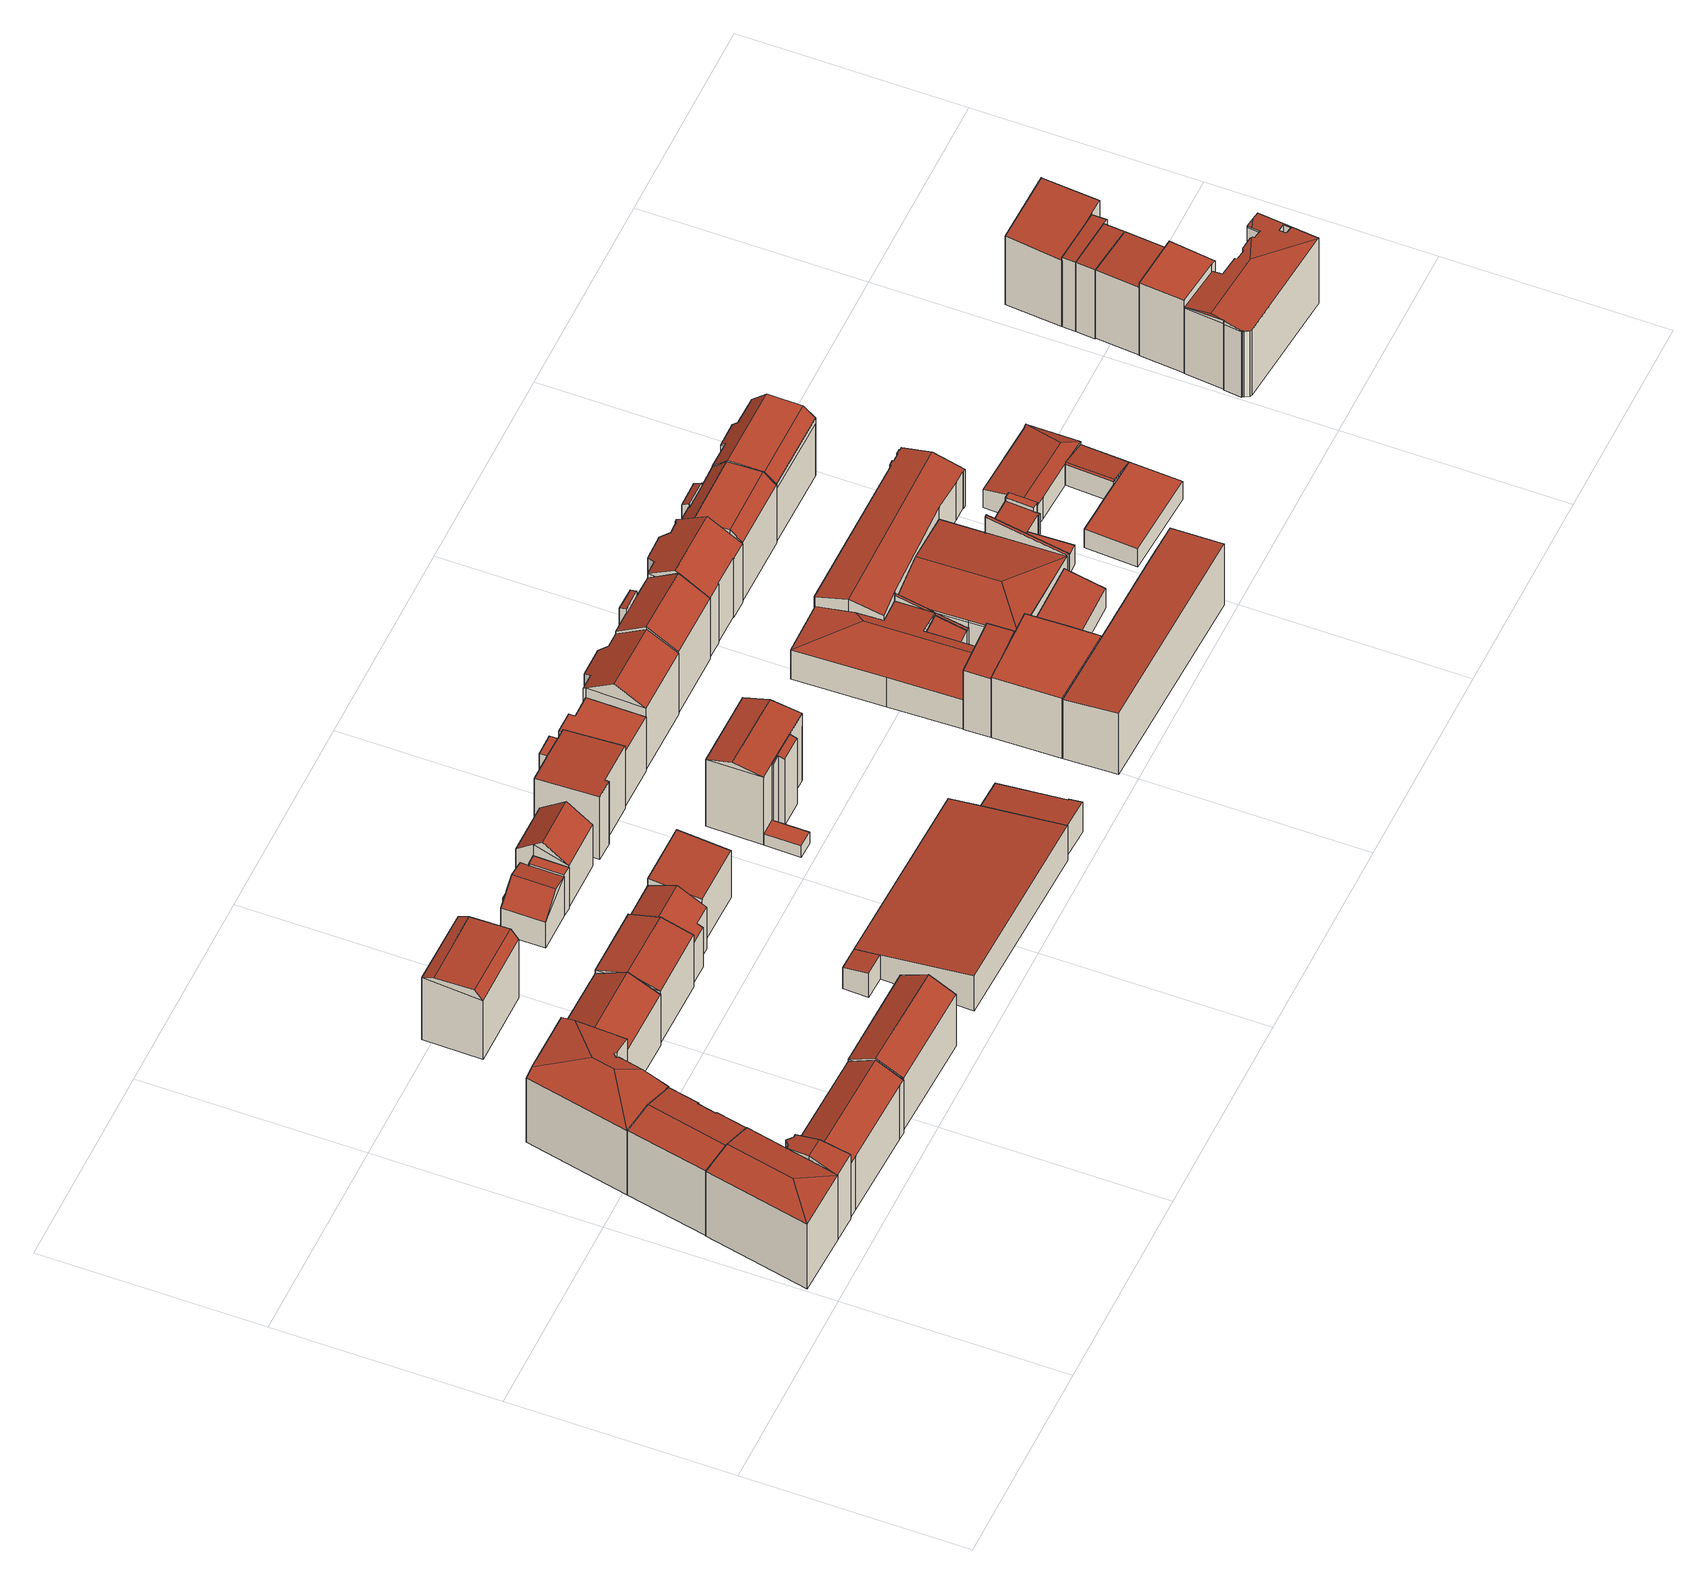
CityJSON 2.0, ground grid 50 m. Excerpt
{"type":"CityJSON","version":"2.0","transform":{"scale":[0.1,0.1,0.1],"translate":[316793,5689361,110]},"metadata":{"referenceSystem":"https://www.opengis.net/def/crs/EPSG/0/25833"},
"CityObjects":{
"building1":{"type":"Building","attributes":{"Gemeindeschluessel":14713000,"Geometrietyp2DReferenz":"3000","function":"31001_9998","roofType":"9999"},"children":["building1-1","building1-2"]},
"building1-1":{"type":"BuildingPart","attributes":{"Dachtyp_tdc":"tdcHipAndGableRoof","Dachneigung":10.01,"QualitaetDacherkennung":59,"Geometrietyp2DReferenz":"3000","roofType":"5000","measuredHeight":20.06},"parents":["building1"],"geometry":[{"type":"MultiSurface","lod":"2","boundaries":[[[0,1,2,3]],[[1,4,5,2]],[[4,6,7,5]],[[6,8,9,7]],[[1,10,11]],[[12,13,14,11,10,15,16]],[[1,11,14,4]],[[6,13,12,8]],[[4,14,13,6]],[[0,10,1]],[[9,17,3,2,5,7]],[[3,17,18,0]],[[17,9,8,18]],[[0,18,16,15,10]],[[18,8,12,16]]],"semantics":{"surfaces":[{"type":"WallSurface"},{"type":"RoofSurface"},{"type":"GroundSurface"},{"type":"ClosureSurface"}],"values":[0,0,0,0,1,1,1,0,0,0,2,3,3,3,3]}}]},
"building1-2":{"type":"BuildingPart","attributes":{"Dachtyp_tdc":"tdcGableRoof","Dachneigung":10.09,"QualitaetDacherkennung":66,"Geometrietyp2DReferenz":"3000","roofType":"3100","measuredHeight":20.02},"parents":["building1"],"geometry":[{"type":"MultiSurface","lod":"2","boundaries":[[[19,20,21,22]],[[20,23,24,21]],[[23,25,26,24]],[[25,27,28,26]],[[27,10,0,3,28]],[[29,30,31,9,8,12]],[[30,19,22,31]],[[32,15,10,27,25]],[[25,23,20,19,30,29,32]],[[22,21,24,26,28,3,17,9,31]],[[16,15,32]],[[17,3,0,18]],[[18,0,10,15,16]],[[29,12,16,32]],[[17,18,8,9]],[[18,16,12,8]]],"semantics":{"surfaces":[{"type":"WallSurface"},{"type":"RoofSurface"},{"type":"GroundSurface"},{"type":"ClosureSurface"}],"values":[0,0,0,0,0,0,0,1,1,2,0,3,3,0,3,3]}}]},
"building2":{"type":"Building","attributes":{"Dachtyp_tdc":"tdcGableRoof","Gemeindeschluessel":14713000,"Dachneigung":10,"QualitaetDacherkennung":74,"Geometrietyp2DReferenz":"3000","function":"31001_9998","roofType":"3100","measuredHeight":19.96},"geometry":[{"type":"MultiSurface","lod":"2","boundaries":[[[33,34,35,36]],[[34,37,38,35]],[[37,6,39,38]],[[6,40,41,39]],[[40,42,43,41]],[[42,44,45,43]],[[44,46,47,45]],[[46,48,49,47]],[[48,50,51,49]],[[50,33,36,51]],[[46,44,42,40]],[[40,6,37,34,33,50,48,46]],[[36,35,38,39,41,43,45,47,49,51]]],"semantics":{"surfaces":[{"type":"WallSurface"},{"type":"RoofSurface"},{"type":"GroundSurface"}],"values":[0,0,0,0,0,0,0,0,0,0,1,1,2]}}]},
"building3":{"type":"Building","attributes":{"Dachtyp_tdc":"tdcGableRoof","Gemeindeschluessel":14713000,"Dachneigung":27.9,"QualitaetDacherkennung":51,"Geometrietyp2DReferenz":"3000","function":"31001_9998","roofType":"3100","measuredHeight":18.57},"geometry":[{"type":"MultiSurface","lod":"2","boundaries":[[[52,53,54,55]],[[53,56,57,54]],[[56,58,59,57]],[[58,60,61,59]],[[60,62,63,61]],[[62,64,65,63]],[[64,66,67,65]],[[66,52,55,67]],[[62,60,58,56,53,52]],[[52,66,64,62]],[[55,54,57,59,61,63,65,67]]],"semantics":{"surfaces":[{"type":"WallSurface"},{"type":"RoofSurface"},{"type":"GroundSurface"}],"values":[0,0,0,0,0,0,0,0,1,1,2]}}]},
"building4":{"type":"Building","attributes":{"Dachtyp_tdc":"tdcFreeFormRoof","Gemeindeschluessel":14713000,"Dachneigung":10.03,"QualitaetDacherkennung":43,"Geometrietyp2DReferenz":"3000","function":"31001_9998","roofType":"5000","measuredHeight":20.55},"geometry":[{"type":"MultiSurface","lod":"2","boundaries":[[[68,69,70,71]],[[69,72,73,70]],[[72,74,75,73]],[[74,76,77,75]],[[76,78,49,77]],[[78,79,45,49]],[[79,80,81,45]],[[80,82,83,81]],[[82,68,71,83]],[[84,85,82,86]],[[78,87,88,79]],[[88,84,86,80,79]],[[69,68,85,84,88,87,76,74,72]],[[82,80,86]],[[68,82,85]],[[78,76,87]],[[71,70,73,75,77,49,45,81,83]]],"semantics":{"surfaces":[{"type":"WallSurface"},{"type":"RoofSurface"},{"type":"GroundSurface"}],"values":[0,0,0,0,0,0,0,0,0,1,1,1,1,0,0,0,2]}}]},
"building5":{"type":"Building","attributes":{"Dachtyp_tdc":"tdcGableRoof","Gemeindeschluessel":14713000,"Dachneigung":27.57,"QualitaetDacherkennung":63,"Geometrietyp2DReferenz":"3000","function":"31001_9998","roofType":"3100","measuredHeight":18.4},"geometry":[{"type":"MultiSurface","lod":"2","boundaries":[[[89,90,91,92]],[[90,93,94,91]],[[93,95,96,94]],[[95,89,92,96]],[[93,90,97]],[[89,95,98]],[[90,89,98,97]],[[95,93,97,98]],[[92,91,94,96]]],"semantics":{"surfaces":[{"type":"WallSurface"},{"type":"RoofSurface"},{"type":"GroundSurface"}],"values":[0,0,0,0,0,0,1,1,2]}}]},
"building6":{"type":"Building","attributes":{"Dachtyp_tdc":"tdcGableRoof","Gemeindeschluessel":14713000,"Dachneigung":26.93,"QualitaetDacherkennung":52,"Geometrietyp2DReferenz":"3000","function":"31001_9998","roofType":"3100","measuredHeight":18.06},"geometry":[{"type":"MultiSurface","lod":"2","boundaries":[[[99,100,101,102]],[[100,103,104,101]],[[103,105,106,104]],[[105,99,102,106]],[[103,100,107]],[[99,105,108]],[[100,99,108,107]],[[105,103,107,108]],[[102,101,104,106]]],"semantics":{"surfaces":[{"type":"WallSurface"},{"type":"RoofSurface"},{"type":"GroundSurface"}],"values":[0,0,0,0,0,0,1,1,2]}}]},
"building7":{"type":"Building","attributes":{"Dachtyp_tdc":"tdcCutGableRoof","Gemeindeschluessel":14713000,"Dachneigung":2.67,"QualitaetDacherkennung":64,"Geometrietyp2DReferenz":"3000","function":"31001_9998","roofType":"9999","measuredHeight":19.52},"geometry":[{"type":"MultiSurface","lod":"2","boundaries":[[[109,110,111,112]],[[110,113,114,111]],[[113,115,116,114]],[[115,109,112,116]],[[110,109,117,118]],[[113,110,118,119]],[[115,113,119,120]],[[109,115,120,117]],[[119,118,117,120]],[[112,111,114,116]]],"semantics":{"surfaces":[{"type":"WallSurface"},{"type":"RoofSurface"},{"type":"GroundSurface"}],"values":[0,0,0,0,1,0,1,0,1,2]}}]},
"building8":{"type":"Building","attributes":{"Dachtyp_tdc":"tdcGableRoof","Gemeindeschluessel":14713000,"Dachneigung":16.3,"QualitaetDacherkennung":69,"Geometrietyp2DReferenz":"3000","function":"31001_9998","roofType":"3100","measuredHeight":17.17},"geometry":[{"type":"MultiSurface","lod":"2","boundaries":[[[121,122,123,124]],[[122,125,126,123]],[[125,127,128,126]],[[127,121,124,128]],[[125,122,129]],[[121,127,130]],[[122,121,130,129]],[[127,125,129,130]],[[124,123,126,128]]],"semantics":{"surfaces":[{"type":"WallSurface"},{"type":"RoofSurface"},{"type":"GroundSurface"}],"values":[0,0,0,0,0,0,1,1,2]}}]},
"building9":{"type":"Building","attributes":{"Dachtyp_tdc":"tdcFreeFormRoof","Gemeindeschluessel":14713000,"Dachneigung":30.52,"QualitaetDacherkennung":65,"Geometrietyp2DReferenz":"3000","function":"31001_9998","roofType":"5000","measuredHeight":15.83},"geometry":[{"type":"MultiSurface","lod":"2","boundaries":[[[131,132,133,134]],[[132,135,136,133]],[[135,137,138,136]],[[137,139,140,138]],[[139,141,142,140]],[[141,143,144,142]],[[143,145,146,144]],[[145,131,134,146]],[[139,147,148,145,143,141]],[[147,137,135,132,131,148]],[[131,145,148]],[[139,137,147]],[[134,133,136,138,140,142,144,146]]],"semantics":{"surfaces":[{"type":"WallSurface"},{"type":"RoofSurface"},{"type":"GroundSurface"}],"values":[0,0,0,0,0,0,0,0,1,1,0,0,2]}}]},
"building10":{"type":"Building","attributes":{"Gemeindeschluessel":14713000,"Geometrietyp2DReferenz":"3000","function":"31001_9998","roofType":"9999"},"children":["building10-1","building10-2","building10-3"]},
"building10-1":{"type":"BuildingPart","attributes":{"Dachtyp_tdc":"tdcPolyFlatRoof","Dachneigung":0,"QualitaetDacherkennung":62,"Geometrietyp2DReferenz":"3000","roofType":"1000","measuredHeight":4.68},"parents":["building10"],"geometry":[{"type":"MultiSurface","lod":"2","boundaries":[[[149,150,151,152]],[[150,153,154,151]],[[153,155,156,154]],[[155,153,150,149]],[[152,151,154,156]],[[152,156,155,149]]],"semantics":{"surfaces":[{"type":"WallSurface"},{"type":"RoofSurface"},{"type":"GroundSurface"},{"type":"ClosureSurface"}],"values":[0,0,0,1,2,3]}}]},
"building10-2":{"type":"BuildingPart","attributes":{"Dachtyp_tdc":"tdcGableRoof","Dachneigung":41.98,"QualitaetDacherkennung":23,"Geometrietyp2DReferenz":"3000","roofType":"3100","measuredHeight":12.16},"parents":["building10"],"geometry":[{"type":"MultiSurface","lod":"2","boundaries":[[[157,158,159,160]],[[158,161,162,159]],[[158,157,163]],[[164,161,165]],[[157,166,164,165,163]],[[161,158,163,165]],[[156,167,160,159,162,152]],[[167,156,155,164,166]],[[160,167,166,157]],[[155,149,152,162,161,164]],[[155,156,152,149]]],"semantics":{"surfaces":[{"type":"WallSurface"},{"type":"RoofSurface"},{"type":"GroundSurface"},{"type":"ClosureSurface"}],"values":[0,0,0,0,1,1,2,0,3,0,3]}}]},
"building10-3":{"type":"BuildingPart","attributes":{"Dachtyp_tdc":"tdcPolyFlatRoof","Dachneigung":0,"QualitaetDacherkennung":80,"Geometrietyp2DReferenz":"3000","roofType":"1000","measuredHeight":11.98},"parents":["building10"],"geometry":[{"type":"MultiSurface","lod":"2","boundaries":[[[168,169,170,167,166]],[[169,171,172,170]],[[171,173,157,160,172]],[[173,171,169,168]],[[167,170,172,160]],[[166,157,173,168]],[[167,160,157,166]]],"semantics":{"surfaces":[{"type":"WallSurface"},{"type":"RoofSurface"},{"type":"GroundSurface"},{"type":"ClosureSurface"}],"values":[0,0,0,1,2,0,3]}}]},
"building11":{"type":"Building","attributes":{"Dachtyp_tdc":"tdcPolyFlatRoof","Gemeindeschluessel":14713000,"Dachneigung":4.89,"QualitaetDacherkennung":82,"Geometrietyp2DReferenz":"3000","function":"31001_9998","roofType":"2100","measuredHeight":14.58},"geometry":[{"type":"MultiSurface","lod":"2","boundaries":[[[174,175,176,177]],[[175,178,179,176]],[[178,180,181,179]],[[180,174,177,181]],[[180,178,175,174]],[[177,176,179,181]]],"semantics":{"surfaces":[{"type":"WallSurface"},{"type":"RoofSurface"},{"type":"GroundSurface"}],"values":[0,0,0,0,1,2]}}]},
"building12":{"type":"Building","attributes":{"Gemeindeschluessel":14713000,"Geometrietyp2DReferenz":"3000","function":"31001_2000","roofType":"9999"},"children":["building12-1","building12-2"]},
"building12-1":{"type":"BuildingPart","attributes":{"Dachtyp_tdc":"tdcPolyFlatRoof","Dachneigung":8.98,"QualitaetDacherkennung":91,"Geometrietyp2DReferenz":"3000","roofType":"2100","measuredHeight":10.2},"parents":["building12"],"geometry":[{"type":"MultiSurface","lod":"2","boundaries":[[[182,183,184,185]],[[183,186,187,184]],[[186,188,189,187]],[[188,190,191,189]],[[190,192,193,191]],[[194,182,185,195]],[[194,192,190,188,186,183,182]],[[185,184,187,189,191,193,195]],[[194,195,193,192]]],"semantics":{"surfaces":[{"type":"WallSurface"},{"type":"RoofSurface"},{"type":"GroundSurface"},{"type":"ClosureSurface"}],"values":[0,0,0,0,0,0,1,2,3]}}]},
"building12-2":{"type":"BuildingPart","attributes":{"Dachtyp_tdc":"tdcPolyFlatRoof","Dachneigung":8.9,"QualitaetDacherkennung":88,"Geometrietyp2DReferenz":"3000","roofType":"2100","measuredHeight":7},"parents":["building12"],"geometry":[{"type":"MultiSurface","lod":"2","boundaries":[[[192,196,197,193]],[[196,198,199,197]],[[198,194,195,199]],[[198,196,192,194]],[[195,193,197,199]],[[193,195,194,192]]],"semantics":{"surfaces":[{"type":"WallSurface"},{"type":"RoofSurface"},{"type":"GroundSurface"},{"type":"ClosureSurface"}],"values":[0,0,0,1,2,3]}}]},
"building13":{"type":"Building","attributes":{"name":"Liebknecht-Haus","Dachtyp_tdc":"tdcFreeFormRoof","Gemeindeschluessel":14713000,"Dachneigung":37.4,"QualitaetDacherkennung":90,"Geometrietyp2DReferenz":"3000","function":"31001_9998","roofType":"5000","measuredHeight":16.28},"geometry":[{"type":"MultiSurface","lod":"2","boundaries":[[[200,201,202,203]],[[201,204,205,202]],[[204,206,207,205]],[[206,208,209,207]],[[208,200,203,209]],[[206,210,211,208]],[[210,204,201,200,211]],[[200,208,211]],[[206,204,210]],[[203,202,205,207,209]]],"semantics":{"surfaces":[{"type":"WallSurface"},{"type":"RoofSurface"},{"type":"GroundSurface"}],"values":[0,0,0,0,0,1,1,0,0,2]}}]},
"building14":{"type":"Building","attributes":{"Gemeindeschluessel":14713000,"Geometrietyp2DReferenz":"3000","function":"31001_9998","roofType":"9999"},"children":["building14-1","building14-2"]},
"building14-1":{"type":"BuildingPart","attributes":{"Dachtyp_tdc":"tdcPolyFlatRoof","Dachneigung":4.35,"QualitaetDacherkennung":92,"Geometrietyp2DReferenz":"3000","roofType":"2100","measuredHeight":18.3},"parents":["building14"],"geometry":[{"type":"MultiSurface","lod":"2","boundaries":[[[212,213,214,215]],[[216,217,218,219]],[[217,220,221,218]],[[220,222,223,221]],[[222,224,225,223]],[[224,226,227,225]],[[226,212,215,227]],[[226,224,222,220,217,216,213,212]],[[215,214,219,218,221,223,225,227]],[[219,214,213,216]]],"semantics":{"surfaces":[{"type":"WallSurface"},{"type":"RoofSurface"},{"type":"GroundSurface"},{"type":"ClosureSurface"}],"values":[0,0,0,0,0,0,0,1,2,3]}}]},
"building14-2":{"type":"BuildingPart","attributes":{"Dachtyp_tdc":"tdcPolyFlatRoof","Dachneigung":0,"QualitaetDacherkennung":96,"Geometrietyp2DReferenz":"3000","roofType":"1000","measuredHeight":17.27},"parents":["building14"],"geometry":[{"type":"MultiSurface","lod":"2","boundaries":[[[213,228,229,214]],[[228,230,231,229]],[[230,232,233,231]],[[232,216,219,233]],[[216,232,230,228,213]],[[214,229,231,233,219]],[[213,214,219,216]]],"semantics":{"surfaces":[{"type":"WallSurface"},{"type":"RoofSurface"},{"type":"GroundSurface"},{"type":"ClosureSurface"}],"values":[0,0,0,0,1,2,3]}}]},
"building15":{"type":"Building","attributes":{"Dachtyp_tdc":"tdcPolyFlatRoof","Gemeindeschluessel":14713000,"Dachneigung":9.04,"QualitaetDacherkennung":91,"Geometrietyp2DReferenz":"3000","function":"31001_2000","roofType":"2100","measuredHeight":8.65},"geometry":[{"type":"MultiSurface","lod":"2","boundaries":[[[188,183,234,235]],[[183,236,237,234]],[[236,238,239,237]],[[238,240,241,239]],[[240,242,243,241]],[[242,188,235,243]],[[242,240,238,236,183,188]],[[235,234,237,239,241,243]]],"semantics":{"surfaces":[{"type":"WallSurface"},{"type":"RoofSurface"},{"type":"GroundSurface"}],"values":[0,0,0,0,0,0,1,2]}}]},
"building16":{"type":"Building","attributes":{"Gemeindeschluessel":14713000,"Geometrietyp2DReferenz":"3000","function":"31001_9998","roofType":"9999"},"children":["building16-1","building16-2","building16-3"]},
"building16-1":{"type":"BuildingPart","attributes":{"Dachtyp_tdc":"tdcPolyFlatRoof","Dachneigung":0,"QualitaetDacherkennung":15,"Geometrietyp2DReferenz":"3000","roofType":"1000","measuredHeight":3.24},"parents":["building16"],"geometry":[{"type":"MultiSurface","lod":"2","boundaries":[[[244,245,246,247]],[[245,248,249,246]],[[250,244,247,251]],[[250,252,248,245,244]],[[247,246,249,253,251]],[[253,249,248,252]],[[251,253,252,250]]],"semantics":{"surfaces":[{"type":"WallSurface"},{"type":"RoofSurface"},{"type":"GroundSurface"},{"type":"ClosureSurface"}],"values":[0,0,0,1,2,3,3]}}]},
"building16-2":{"type":"BuildingPart","attributes":{"Dachtyp_tdc":"tdcPolyFlatRoof","Dachneigung":17.15,"QualitaetDacherkennung":93,"Geometrietyp2DReferenz":"3000","roofType":"2100","measuredHeight":19.64},"parents":["building16"],"geometry":[{"type":"MultiSurface","lod":"2","boundaries":[[[254,255,256,257]],[[255,258,250,251,256]],[[259,260,261,262]],[[260,254,257,261]],[[260,259,263,258,255,254]],[[257,256,251,253,262,261]],[[252,250,258,263]],[[252,253,251,250]],[[259,262,253,252,263]]],"semantics":{"surfaces":[{"type":"WallSurface"},{"type":"RoofSurface"},{"type":"GroundSurface"},{"type":"ClosureSurface"}],"values":[0,0,0,0,1,2,0,3,3]}}]},
"building16-3":{"type":"BuildingPart","attributes":{"Dachtyp_tdc":"tdcGableRoof","Dachneigung":12.31,"QualitaetDacherkennung":87,"Geometrietyp2DReferenz":"3000","roofType":"3100","measuredHeight":21.1},"parents":["building16"],"geometry":[{"type":"MultiSurface","lod":"2","boundaries":[[[264,265,266,267]],[[265,268,269,266]],[[270,264,267,249,248]],[[268,265,271]],[[264,270,272]],[[265,264,272,271]],[[270,268,271,272]],[[267,266,269,262,253,249]],[[248,252,263,259,262,269,268,270]],[[248,249,253,252]],[[253,262,259,263,252]]],"semantics":{"surfaces":[{"type":"WallSurface"},{"type":"RoofSurface"},{"type":"GroundSurface"},{"type":"ClosureSurface"}],"values":[0,0,0,0,0,1,1,2,0,3,3]}}]},
"building17":{"type":"Building","attributes":{"Dachtyp_tdc":"tdcPolyFlatRoof","Gemeindeschluessel":14713000,"Dachneigung":0,"QualitaetDacherkennung":77,"Geometrietyp2DReferenz":"3000","function":"31001_9998","roofType":"1000","measuredHeight":15.82},"geometry":[{"type":"MultiSurface","lod":"2","boundaries":[[[273,274,275,276]],[[274,277,278,275]],[[277,279,280,278]],[[279,281,282,280]],[[281,283,284,282]],[[283,285,286,284]],[[285,273,276,286]],[[285,283,281,279,277,274,273]],[[276,275,278,280,282,284,286]]],"semantics":{"surfaces":[{"type":"WallSurface"},{"type":"RoofSurface"},{"type":"GroundSurface"}],"values":[0,0,0,0,0,0,0,1,2]}}]},
"building18":{"type":"Building","attributes":{"Dachtyp_tdc":"tdcFreeFormRoof","Gemeindeschluessel":14713000,"Dachneigung":32.38,"QualitaetDacherkennung":82,"Geometrietyp2DReferenz":"3000","function":"31001_9998","roofType":"5000","measuredHeight":21.85},"geometry":[{"type":"MultiSurface","lod":"2","boundaries":[[[287,288,289,290]],[[288,291,292,289]],[[291,293,294,292]],[[293,295,296,294]],[[295,297,298,296]],[[297,299,300,298]],[[299,301,302,300]],[[301,303,304,302]],[[303,287,290,304]],[[301,305,306,303]],[[305,299,297,295,293,291,288,287,306]],[[301,299,305]],[[287,303,306]],[[290,289,292,294,296,298,300,302,304]]],"semantics":{"surfaces":[{"type":"WallSurface"},{"type":"RoofSurface"},{"type":"GroundSurface"}],"values":[0,0,0,0,0,0,0,0,0,1,1,0,0,2]}}]},
"building19":{"type":"Building","attributes":{"Gemeindeschluessel":14713000,"Geometrietyp2DReferenz":"3000","function":"31001_9998","roofType":"9999"},"children":["building19-1","building19-2"]},
"building19-1":{"type":"BuildingPart","attributes":{"Dachtyp_tdc":"tdcPolyFlatRoof","Dachneigung":15.26,"QualitaetDacherkennung":89,"Geometrietyp2DReferenz":"3000","roofType":"2100","measuredHeight":19.13},"parents":["building19"],"geometry":[{"type":"MultiSurface","lod":"2","boundaries":[[[307,308,309,310,311]],[[308,312,313,309]],[[312,314,315,316,313]],[[312,308,307,317,314]],[[316,318,310,309,313]],[[317,319,315,314]],[[319,318,316,315]],[[307,311,319,317]],[[311,310,318,319]]],"semantics":{"surfaces":[{"type":"WallSurface"},{"type":"RoofSurface"},{"type":"GroundSurface"},{"type":"ClosureSurface"}],"values":[0,0,0,1,2,0,3,0,3]}}]},
"building19-2":{"type":"BuildingPart","attributes":{"Dachtyp_tdc":"tdcGableRoof","Dachneigung":32.45,"QualitaetDacherkennung":90,"Geometrietyp2DReferenz":"3000","roofType":"3100","measuredHeight":22.02},"parents":["building19"],"geometry":[{"type":"MultiSurface","lod":"2","boundaries":[[[320,321,322,323]],[[321,311,310,322]],[[315,324,325,316]],[[324,326,327,325]],[[326,328,329,327]],[[328,330,331,329]],[[330,332,333,331]],[[332,320,323,333]],[[328,326,324,315,319,311,321,320]],[[320,332,330,328]],[[323,322,310,318,316,325,327,329,331,333]],[[318,310,311,319]],[[316,318,319,315]]],"semantics":{"surfaces":[{"type":"WallSurface"},{"type":"RoofSurface"},{"type":"GroundSurface"},{"type":"ClosureSurface"}],"values":[0,0,0,0,0,0,0,0,1,1,2,3,3]}}]},
"building20":{"type":"Building","attributes":{"Dachtyp_tdc":"tdcFreeFormRoof","Gemeindeschluessel":14713000,"Dachneigung":10.82,"QualitaetDacherkennung":26,"Geometrietyp2DReferenz":"3000","function":"31001_2000","roofType":"5000","measuredHeight":10.57},"geometry":[{"type":"MultiSurface","lod":"2","boundaries":[[[334,335,336,337]],[[335,338,339,336]],[[338,340,341,339]],[[340,342,343,341]],[[342,344,345,343]],[[344,346,347,345]],[[346,348,349,347]],[[348,350,351,349]],[[350,352,353,351]],[[352,334,337,353]],[[354,355,356,350]],[[346,357,354,350,348]],[[358,355,354,357,359,360,361,362,363]],[[334,358,363,335]],[[335,363,362,338]],[[338,362,361,340]],[[340,361,360,342]],[[342,360,359,344]],[[344,359,357,346]],[[352,356,355,358,334]],[[350,356,352]],[[337,336,339,341,343,345,347,349,351,353]]],"semantics":{"surfaces":[{"type":"WallSurface"},{"type":"RoofSurface"},{"type":"GroundSurface"}],"values":[0,0,0,0,0,0,0,0,0,0,1,1,1,0,0,0,0,0,0,0,0,2]}}]},
"building21":{"type":"Building","attributes":{"Gemeindeschluessel":14713000,"Geometrietyp2DReferenz":"3000","function":"31001_2000","roofType":"9999"},"children":["building21-1","building21-2","building21-3"]},
"building21-1":{"type":"BuildingPart","attributes":{"Dachtyp_tdc":"tdcPolyFlatRoof","Dachneigung":0,"QualitaetDacherkennung":34,"Geometrietyp2DReferenz":"3000","roofType":"1000","measuredHeight":17.58},"parents":["building21"],"geometry":[{"type":"MultiSurface","lod":"2","boundaries":[[[364,365,366,367]],[[365,368,369,370,366]],[[371,372,373,374,375,376]],[[377,364,367,378]],[[377,379,372,371,368,365,364]],[[367,366,370,375,374,378]],[[376,369,368,371]],[[376,375,370,369]],[[379,373,372]],[[378,374,373,379,377]]],"semantics":{"surfaces":[{"type":"WallSurface"},{"type":"RoofSurface"},{"type":"GroundSurface"},{"type":"ClosureSurface"}],"values":[0,0,0,0,1,2,0,3,0,3]}}]},
"building21-2":{"type":"BuildingPart","attributes":{"Dachtyp_tdc":"tdcPolyFlatRoof","Dachneigung":3.25,"QualitaetDacherkennung":54,"Geometrietyp2DReferenz":"3000","roofType":"2100","measuredHeight":17.85},"parents":["building21"],"geometry":[{"type":"MultiSurface","lod":"2","boundaries":[[[380,381,382,383]],[[381,384,385,382]],[[384,376,375,385]],[[369,386,387,370]],[[386,388,389,387]],[[388,380,383,389]],[[388,386,369,376,384,381,380]],[[383,382,385,375,370,387,389]],[[370,375,376,369]]],"semantics":{"surfaces":[{"type":"WallSurface"},{"type":"RoofSurface"},{"type":"GroundSurface"},{"type":"ClosureSurface"}],"values":[0,0,0,0,0,0,1,2,3]}}]},
"building21-3":{"type":"BuildingPart","attributes":{"Dachtyp_tdc":"tdcPolyFlatRoof","Dachneigung":3.02,"QualitaetDacherkennung":62,"Geometrietyp2DReferenz":"3000","roofType":"2100","measuredHeight":17.89},"parents":["building21"],"geometry":[{"type":"MultiSurface","lod":"2","boundaries":[[[373,390,391,374]],[[390,392,393,391]],[[392,394,377,378,393]],[[392,390,373,379,394]],[[378,374,391,393]],[[379,377,394]],[[373,374,378,377,379]]],"semantics":{"surfaces":[{"type":"WallSurface"},{"type":"RoofSurface"},{"type":"GroundSurface"},{"type":"ClosureSurface"}],"values":[0,0,0,1,2,0,3]}}]},
"building22":{"type":"Building","attributes":{"Dachtyp_tdc":"tdcFreeFormRoof","Gemeindeschluessel":14713000,"Dachneigung":33.06,"QualitaetDacherkennung":72,"Geometrietyp2DReferenz":"3000","function":"31001_9998","roofType":"5000","measuredHeight":21.99},"geometry":[{"type":"MultiSurface","lod":"2","boundaries":[[[395,396,397,398]],[[396,399,400,397]],[[399,401,402,400]],[[401,403,404,402]],[[403,405,406,404]],[[405,407,408,406]],[[407,409,410,408]],[[409,411,412,410]],[[411,413,414,412]],[[413,415,416,414]],[[415,417,418,416]],[[417,419,420,418]],[[419,421,422,420]],[[421,330,423,422]],[[330,395,398,423]],[[424,411,409,407,405,403,401,399,396,395,425]],[[419,417,415,413,424,425,330,421]],[[413,411,424]],[[395,330,425]],[[398,397,400,402,404,406,408,410,412,414,416,418,420,422,423]]],"semantics":{"surfaces":[{"type":"WallSurface"},{"type":"RoofSurface"},{"type":"GroundSurface"}],"values":[0,0,0,0,0,0,0,0,0,0,0,0,0,0,0,1,1,0,0,2]}}]},
"building23":{"type":"Building","attributes":{"Dachtyp_tdc":"tdcPolyFlatRoof","Gemeindeschluessel":14713000,"Dachneigung":14.52,"QualitaetDacherkennung":89,"Geometrietyp2DReferenz":"3000","function":"31001_2000","roofType":"2100","measuredHeight":7.99},"geometry":[{"type":"MultiSurface","lod":"2","boundaries":[[[426,427,428,429]],[[427,430,431,428]],[[430,432,433,431]],[[432,426,429,433]],[[432,430,427,426]],[[429,428,431,433]]],"semantics":{"surfaces":[{"type":"WallSurface"},{"type":"RoofSurface"},{"type":"GroundSurface"}],"values":[0,0,0,0,1,2]}}]},
"building24":{"type":"Building","attributes":{"Gemeindeschluessel":14713000,"Geometrietyp2DReferenz":"3000","function":"31001_2000","roofType":"9999"},"children":["building24-1","building24-2","building24-3","building24-4"]},
"building24-1":{"type":"BuildingPart","attributes":{"Dachtyp_tdc":"tdcHipAndGableRoof","Dachneigung":10.16,"QualitaetDacherkennung":33,"Geometrietyp2DReferenz":"3000","roofType":"5000","measuredHeight":8.73},"parents":["building24"],"geometry":[{"type":"MultiSurface","lod":"2","boundaries":[[[434,435,436,437]],[[435,438,439,440,436]],[[441,442,443,444]],[[442,445,446,443]],[[447,434,448]],[[445,442,449,448,434]],[[450,447,448,449,451,452]],[[441,451,449,442]],[[435,447,450,438]],[[434,447,435]],[[446,437,436,440,444,443]],[[434,437,446,445]],[[453,439,438]],[[444,440,439,453,441]],[[452,453,438,450]],[[451,441,453,452]]],"semantics":{"surfaces":[{"type":"WallSurface"},{"type":"RoofSurface"},{"type":"GroundSurface"},{"type":"ClosureSurface"}],"values":[0,0,0,0,1,1,1,0,0,0,2,3,0,3,0,3]}}]},
"building24-2":{"type":"BuildingPart","attributes":{"Dachtyp_tdc":"tdcPolyFlatRoof","Dachneigung":14.24,"QualitaetDacherkennung":50,"Geometrietyp2DReferenz":"3000","roofType":"2100","measuredHeight":10.98},"parents":["building24"],"geometry":[{"type":"MultiSurface","lod":"2","boundaries":[[[454,455,456,457]],[[455,458,434,437,456]],[[459,454,457,446,445]],[[459,458,455,454]],[[457,456,437,446]],[[445,434,458,459]],[[445,446,437,434]]],"semantics":{"surfaces":[{"type":"WallSurface"},{"type":"RoofSurface"},{"type":"GroundSurface"},{"type":"ClosureSurface"}],"values":[0,0,0,1,2,0,3]}}]},
"building24-3":{"type":"BuildingPart","attributes":{"Dachtyp_tdc":"tdcPolyFlatRoof","Dachneigung":14.88,"QualitaetDacherkennung":76,"Geometrietyp2DReferenz":"3000","roofType":"2100","measuredHeight":8.77},"parents":["building24"],"geometry":[{"type":"MultiSurface","lod":"2","boundaries":[[[439,460,461,440]],[[462,463,464,465,466]],[[463,467,451,441,444,464]],[[463,462,460,439,453,452,467]],[[444,440,461,465,464]],[[452,451,467]],[[439,440,444,441,453]],[[453,441,451,452]],[[466,460,462]],[[466,465,461,460]]],"semantics":{"surfaces":[{"type":"WallSurface"},{"type":"RoofSurface"},{"type":"GroundSurface"},{"type":"ClosureSurface"}],"values":[0,0,0,1,2,0,3,3,0,3]}}]},
"building24-4":{"type":"BuildingPart","attributes":{"Dachtyp_tdc":"tdcPolyFlatRoof","Dachneigung":14.54,"QualitaetDacherkennung":83,"Geometrietyp2DReferenz":"3000","roofType":"2100","measuredHeight":6.42},"parents":["building24"],"geometry":[{"type":"MultiSurface","lod":"2","boundaries":[[[460,468,469,461]],[[468,470,471,469]],[[470,466,465,471]],[[470,468,460,466]],[[465,461,469,471]],[[460,461,465,466]]],"semantics":{"surfaces":[{"type":"WallSurface"},{"type":"RoofSurface"},{"type":"GroundSurface"},{"type":"ClosureSurface"}],"values":[0,0,0,1,2,3]}}]},
"building25":{"type":"Building","attributes":{"Gemeindeschluessel":14713000,"Geometrietyp2DReferenz":"3000","function":"31001_9998","roofType":"9999"},"children":["building25-1","building25-2"]},
"building25-1":{"type":"BuildingPart","attributes":{"Dachtyp_tdc":"tdcPolyFlatRoof","Dachneigung":29.97,"QualitaetDacherkennung":76,"Geometrietyp2DReferenz":"3000","roofType":"2100","measuredHeight":17.42},"parents":["building25"],"geometry":[{"type":"MultiSurface","lod":"2","boundaries":[[[472,473,474,475,476]],[[473,477,478,474]],[[477,479,480,481,478]],[[477,473,472,482,479]],[[481,483,475,474,478]],[[484,480,479,482]],[[484,483,481,480]],[[472,476,484,482]],[[476,475,483,484]]],"semantics":{"surfaces":[{"type":"WallSurface"},{"type":"RoofSurface"},{"type":"GroundSurface"},{"type":"ClosureSurface"}],"values":[0,0,0,1,2,0,3,0,3]}}]},
"building25-2":{"type":"BuildingPart","attributes":{"Dachtyp_tdc":"tdcCutGableRoof","Dachneigung":0.962,"QualitaetDacherkennung":86,"Geometrietyp2DReferenz":"3000","roofType":"9999","measuredHeight":19.52},"parents":["building25"],"geometry":[{"type":"MultiSurface","lod":"2","boundaries":[[[485,486,487,488]],[[486,489,490,487]],[[489,491,492,490]],[[491,493,494,492]],[[493,476,475,494]],[[480,495,496,481]],[[495,497,498,496]],[[497,499,500,498]],[[499,485,488,500]],[[489,486,485,499]],[[497,495,480,484,476,493,491]],[[499,497,491,489]],[[488,487,490,492,494,475,483,481,496,498,500]],[[483,475,476,484]],[[480,481,483,484]]],"semantics":{"surfaces":[{"type":"WallSurface"},{"type":"RoofSurface"},{"type":"GroundSurface"},{"type":"ClosureSurface"}],"values":[0,0,0,0,0,0,0,0,0,1,1,1,2,3,3]}}]},
"building26":{"type":"Building","attributes":{"Dachtyp_tdc":"tdcGableRoof","Gemeindeschluessel":14713000,"Dachneigung":14.28,"QualitaetDacherkennung":80,"Geometrietyp2DReferenz":"3000","function":"31001_9998","roofType":"3100","measuredHeight":12.58},"geometry":[{"type":"MultiSurface","lod":"2","boundaries":[[[501,502,503,504]],[[502,505,506,503]],[[505,507,508,506]],[[507,509,510,508]],[[509,511,512,510]],[[511,513,514,512]],[[513,515,516,514]],[[515,517,518,516]],[[517,519,520,518]],[[519,521,522,520]],[[521,523,524,522]],[[523,525,526,524]],[[525,527,528,526]],[[527,529,530,528]],[[529,531,532,530]],[[531,533,534,532]],[[533,535,536,534]],[[535,537,538,536]],[[537,539,540,538]],[[539,501,504,540]],[[535,533,531,529,527,525,523,521,519]],[[519,517,515,513,511,509,507,505,502,501,539,537,535]],[[504,503,506,508,510,512,514,516,518,520,522,524,526,528,530,532,534,536,538,540]]],"semantics":{"surfaces":[{"type":"WallSurface"},{"type":"RoofSurface"},{"type":"GroundSurface"}],"values":[0,0,0,0,0,0,0,0,0,0,0,0,0,0,0,0,0,0,0,0,1,1,2]}}]},
"building27":{"type":"Building","attributes":{"Dachtyp_tdc":"tdcFreeFormRoof","Gemeindeschluessel":14713000,"Dachneigung":0.513,"QualitaetDacherkennung":86,"Geometrietyp2DReferenz":"3000","function":"31001_9998","roofType":"5000","measuredHeight":19.28},"geometry":[{"type":"MultiSurface","lod":"2","boundaries":[[[541,542,543,544]],[[542,545,546,543]],[[545,547,548,546]],[[547,549,550,548]],[[549,551,552,550]],[[551,553,554,552]],[[553,555,556,554]],[[555,557,558,556]],[[557,559,560,558]],[[559,541,544,560]],[[561,562,563,564]],[[565,566,545,542,567,568,569,570]],[[569,563,562,570]],[[551,570,562,553]],[[549,565,570,551]],[[559,568,567,541]],[[557,564,563,569,568,559]],[[541,567,542]],[[547,566,565,549]],[[545,566,547]],[[555,561,564,557]],[[553,562,561,555]],[[544,543,546,548,550,552,554,556,558,560]]],"semantics":{"surfaces":[{"type":"WallSurface"},{"type":"RoofSurface"},{"type":"GroundSurface"}],"values":[0,0,0,0,0,0,0,0,0,0,1,1,1,0,0,0,0,0,0,0,0,0,2]}}]},
"building28":{"type":"Building","attributes":{"Gemeindeschluessel":14713000,"Geometrietyp2DReferenz":"3000","function":"31001_2000","roofType":"9999"},"children":["building28-1","building28-2","building28-3","building28-4","building28-5","building28-6"]},
"building28-1":{"type":"BuildingPart","attributes":{"Dachtyp_tdc":"tdcGableRoof","Dachneigung":10.69,"QualitaetDacherkennung":47,"Geometrietyp2DReferenz":"3000","roofType":"3100","measuredHeight":6.38},"parents":["building28"],"geometry":[{"type":"MultiSurface","lod":"2","boundaries":[[[571,572,573,574]],[[575,576,577,578,579]],[[575,580,572,581]],[[572,571,582,583,581]],[[576,575,581,583,584]],[[574,573,578,577]],[[579,580,575]],[[578,573,572,580,579]],[[571,574,577,576]],[[584,583,582]],[[576,584,582,571]]],"semantics":{"surfaces":[{"type":"WallSurface"},{"type":"RoofSurface"},{"type":"GroundSurface"},{"type":"ClosureSurface"}],"values":[0,0,0,1,1,2,0,3,3,0,3]}}]},
"building28-2":{"type":"BuildingPart","attributes":{"Dachtyp_tdc":"tdcPolyFlatRoof","Dachneigung":2.88,"QualitaetDacherkennung":92,"Geometrietyp2DReferenz":"3000","roofType":"2100","measuredHeight":5.6},"parents":["building28"],"geometry":[{"type":"MultiSurface","lod":"2","boundaries":[[[585,586,587,588]],[[586,589,590,587]],[[589,591,592,593,590]],[[589,586,585,594,591]],[[593,588,587,590]],[[594,592,591]],[[588,593,592,594,585]]],"semantics":{"surfaces":[{"type":"WallSurface"},{"type":"RoofSurface"},{"type":"GroundSurface"},{"type":"ClosureSurface"}],"values":[0,0,0,1,2,0,3]}}]},
"building28-3":{"type":"BuildingPart","attributes":{"Dachtyp_tdc":"tdcHipAndGableRoof","Dachneigung":10.12,"QualitaetDacherkennung":36,"Geometrietyp2DReferenz":"3000","roofType":"5000","measuredHeight":6.72},"parents":["building28"],"geometry":[{"type":"MultiSurface","lod":"2","boundaries":[[[595,596,597,598]],[[596,599,600,597]],[[599,601,602,600]],[[601,603,604,602]],[[603,605,606,604]],[[605,607,571,574,606]],[[608,609,610,577,576]],[[609,611,612,610]],[[607,605,613]],[[605,603,601,599,596,595,614,613]],[[614,611,609,608,584,582,607,613]],[[612,615,598,597,600,602,604,606,574,577,610]],[[615,612,611,614]],[[615,614,595,598]],[[576,584,608]],[[582,571,607]],[[576,577,574,571]],[[576,571,582,584]]],"semantics":{"surfaces":[{"type":"WallSurface"},{"type":"RoofSurface"},{"type":"GroundSurface"},{"type":"ClosureSurface"}],"values":[0,0,0,0,0,0,0,0,1,1,1,2,3,3,0,0,3,3]}}]},
"building28-4":{"type":"BuildingPart","attributes":{"Dachtyp_tdc":"tdcPolyFlatRoof","Dachneigung":3.89,"QualitaetDacherkennung":79,"Geometrietyp2DReferenz":"3000","roofType":"2100","measuredHeight":5.96},"parents":["building28"],"geometry":[{"type":"MultiSurface","lod":"2","boundaries":[[[592,616,617,593]],[[616,618,619,617]],[[620,621,622,623]],[[621,624,625,622]],[[624,626,627,625]],[[626,585,588,627]],[[585,626,624,621,620,618,616,592,594]],[[593,617,619,623,622,625,627,588]],[[623,619,618,620]],[[592,593,588,585,594]]],"semantics":{"surfaces":[{"type":"WallSurface"},{"type":"RoofSurface"},{"type":"GroundSurface"},{"type":"ClosureSurface"}],"values":[0,0,0,0,0,0,1,2,3,3]}}]},
"building28-5":{"type":"BuildingPart","attributes":{"Dachtyp_tdc":"tdcPolyFlatRoof","Dachneigung":0,"QualitaetDacherkennung":35,"Geometrietyp2DReferenz":"3000","roofType":"1000","measuredHeight":5.25},"parents":["building28"],"geometry":[{"type":"MultiSurface","lod":"2","boundaries":[[[628,629,630,573,572]],[[629,631,632,630]],[[631,633,634,632]],[[633,579,578,634]],[[579,633,631,629,628,580]],[[573,630,632,634,578]],[[572,580,628]],[[573,578,579,580,572]]],"semantics":{"surfaces":[{"type":"WallSurface"},{"type":"RoofSurface"},{"type":"GroundSurface"},{"type":"ClosureSurface"}],"values":[0,0,0,0,1,2,0,3]}}]},
"building28-6":{"type":"BuildingPart","attributes":{"Dachtyp_tdc":"tdcPolyFlatRoof","Dachneigung":0,"QualitaetDacherkennung":46,"Geometrietyp2DReferenz":"3000","roofType":"1000","measuredHeight":7.01},"parents":["building28"],"geometry":[{"type":"MultiSurface","lod":"2","boundaries":[[[635,636,637,612,611]],[[636,638,620,623,637]],[[639,640,595,598,619,618]],[[640,639,638,636,635]],[[612,637,623,619,598,615]],[[618,620,638,639]],[[618,619,623,620]],[[611,614,595,640,635]],[[611,612,615,614]],[[615,598,595,614]]],"semantics":{"surfaces":[{"type":"WallSurface"},{"type":"RoofSurface"},{"type":"GroundSurface"},{"type":"ClosureSurface"}],"values":[0,0,0,1,2,0,3,0,3,3]}}]},
"building29":{"type":"Building","attributes":{"Dachtyp_tdc":"tdcPolyFlatRoof","Gemeindeschluessel":14713000,"Dachneigung":0,"QualitaetDacherkennung":42,"Geometrietyp2DReferenz":"3000","function":"31001_9998","roofType":"1000","measuredHeight":21.14},"geometry":[{"type":"MultiSurface","lod":"2","boundaries":[[[641,642,643,644]],[[642,645,646,643]],[[645,647,648,646]],[[647,649,650,648]],[[649,641,644,650]],[[649,647,645,642,641]],[[644,643,646,648,650]]],"semantics":{"surfaces":[{"type":"WallSurface"},{"type":"RoofSurface"},{"type":"GroundSurface"}],"values":[0,0,0,0,0,1,2]}}]},
"building30":{"type":"Building","attributes":{"Dachtyp_tdc":"tdcFreeFormRoof","Gemeindeschluessel":14713000,"Dachneigung":10.01,"QualitaetDacherkennung":18,"Geometrietyp2DReferenz":"3000","function":"31001_9998","roofType":"5000","measuredHeight":20.6},"geometry":[{"type":"MultiSurface","lod":"2","boundaries":[[[651,652,653,654]],[[652,655,656,653]],[[655,657,658,656]],[[657,659,660,658]],[[659,661,662,660]],[[661,663,664,662]],[[663,665,666,664]],[[665,667,668,666]],[[669,670,671,672]],[[670,673,674,671]],[[673,675,676,674]],[[675,669,672,676]],[[667,677,678,668]],[[677,679,680,678]],[[679,681,682,680]],[[681,683,684,682]],[[683,685,686,684]],[[685,687,688,686]],[[687,689,690,688]],[[689,691,692,690]],[[691,693,694,692]],[[693,695,696,694]],[[695,697,698,696]],[[697,699,700,698]],[[699,701,702,700]],[[701,651,654,702]],[[677,703,704,705,706,707,708,709,710,711,712],[713,714,715,716]],[[717,711,710,718,719,720,721,722,723,724,725]],[[706,705,726]],[[679,712,711,717,727,728,729,730,731,681]],[[679,677,712]],[[725,727,717]],[[681,731,683]],[[683,731,730,685]],[[685,730,729,687]],[[687,729,728,689]],[[689,728,727,691]],[[691,727,725,693]],[[663,726,705,704,665]],[[661,707,706,726,663]],[[693,725,724,695]],[[695,724,723,697]],[[697,723,722,699]],[[699,722,721,701]],[[701,721,720,651]],[[651,720,719,652]],[[652,719,718,655]],[[655,718,710,709,657]],[[657,709,708,659]],[[659,708,707,661]],[[665,704,703,667]],[[669,713,716,670]],[[670,716,715,673]],[[673,715,714,675]],[[675,714,713,669]],[[667,703,677]],[[654,653,656,658,660,662,664,666,668,678,680,682,684,686,688,690,692,694,696,698,700,702],[672,671,674,676]]],"semantics":{"surfaces":[{"type":"WallSurface"},{"type":"RoofSurface"},{"type":"GroundSurface"}],"values":[0,0,0,0,0,0,0,0,0,0,0,0,0,0,0,0,0,0,0,0,0,0,0,0,0,0,1,1,1,1,1,1,0,0,0,0,0,0,0,0,0,0,0,0,0,0,0,0,0,0,0,0,0,0,0,0,2]}}]},
"building31":{"type":"Building","attributes":{"Dachtyp_tdc":"tdcPolyFlatRoof","Gemeindeschluessel":14713000,"Dachneigung":4.59,"QualitaetDacherkennung":81,"Geometrietyp2DReferenz":"3000","function":"31001_9998","roofType":"2100","measuredHeight":19.83},"geometry":[{"type":"MultiSurface","lod":"2","boundaries":[[[732,733,734,735]],[[733,736,737,734]],[[736,738,739,737]],[[738,732,735,739]],[[738,736,733,732]],[[735,734,737,739]]],"semantics":{"surfaces":[{"type":"WallSurface"},{"type":"RoofSurface"},{"type":"GroundSurface"}],"values":[0,0,0,0,1,2]}}]},
"building32":{"type":"Building","attributes":{"Gemeindeschluessel":14713000,"Geometrietyp2DReferenz":"3000","function":"31001_9998","roofType":"9999"},"children":["building32-1","building32-2","building32-3"]},
"building32-1":{"type":"BuildingPart","attributes":{"Dachtyp_tdc":"tdcPolyFlatRoof","Dachneigung":3.83,"QualitaetDacherkennung":65,"Geometrietyp2DReferenz":"3000","roofType":"2100","measuredHeight":20},"parents":["building32"],"geometry":[{"type":"MultiSurface","lod":"2","boundaries":[[[740,741,742,743]],[[741,744,745,742]],[[744,746,747,745]],[[746,748,749,750,747]],[[751,740,743,752]],[[751,753,748,746,744,741,740]],[[743,742,745,747,750,752]],[[753,749,748]],[[752,750,749,753,751]]],"semantics":{"surfaces":[{"type":"WallSurface"},{"type":"RoofSurface"},{"type":"GroundSurface"},{"type":"ClosureSurface"}],"values":[0,0,0,0,0,1,2,0,3]}}]},
"building32-2":{"type":"BuildingPart","attributes":{"Dachtyp_tdc":"tdcPolyFlatRoof","Dachneigung":4.52,"QualitaetDacherkennung":72,"Geometrietyp2DReferenz":"3000","roofType":"2100","measuredHeight":20.07},"parents":["building32"],"geometry":[{"type":"MultiSurface","lod":"2","boundaries":[[[733,732,754,755]],[[732,756,757,754]],[[733,755,758,759]],[[759,760,756,732,733]],[[755,754,757,758]],[[759,758,757,756,760]]],"semantics":{"surfaces":[{"type":"WallSurface"},{"type":"RoofSurface"},{"type":"GroundSurface"},{"type":"ClosureSurface"}],"values":[0,0,0,1,2,3]}}]},
"building32-3":{"type":"BuildingPart","attributes":{"Dachtyp_tdc":"tdcPolyFlatRoof","Dachneigung":4.75,"QualitaetDacherkennung":76,"Geometrietyp2DReferenz":"3000","roofType":"2100","measuredHeight":20.08},"parents":["building32"],"geometry":[{"type":"MultiSurface","lod":"2","boundaries":[[[761,759,758,762]],[[763,751,752,757,756]],[[749,761,762,750]],[[749,753,763,756,760,759,761]],[[762,758,757,752,750]],[[757,758,759,760,756]],[[753,751,763]],[[749,750,752,751,753]]],"semantics":{"surfaces":[{"type":"WallSurface"},{"type":"RoofSurface"},{"type":"GroundSurface"},{"type":"ClosureSurface"}],"values":[0,0,0,1,2,3,0,3]}}]}
},
"vertices":[
[150,65,189],[8,69,189],[8,69,1],[150,65,1],[59,307,189],[59,307,1],[196,278,189],[196,278,1],[176,184,189],[176,184,1],[150,65,190],[98,137,202],[176,184,190],[196,278,190],[131,292,202],[151,68,190],[165,132,190],[165,132,1],[165,132,189],
[196,195,190],[207,183,192],[207,183,1],[196,195,1],[215,183,192],[215,183,1],[213,130,202],[213,130,1],[211,63,190],[211,63,1],[176,184,192],[185,185,192],[185,185,1],[165,132,202],
[217,391,190],[208,349,190],[208,349,2],[217,391,2],[211,348,189],[211,348,2],[196,278,2],[127,293,202],[127,293,2],[59,307,190],[59,307,2],[97,490,190],[97,490,2],[166,476,202],[166,476,2],[235,461,189],[235,461,2],[220,391,189],[220,391,2],
[458,115,192],[456,55,161],[456,55,6],[458,115,6],[439,56,161],[439,56,6],[234,62,161],[234,62,6],[211,63,161],[211,63,6],[213,123,192],[213,123,6],[215,183,160],[215,183,6],[460,175,160],[460,175,6],
[319,585,191],[270,586,200],[270,586,2],[319,585,2],[265,590,201],[265,590,2],[256,583,202],[256,583,2],[260,578,201],[260,578,2],[235,461,191],[97,490,189],[148,727,189],[148,727,2],[321,726,191],[321,726,2],[233,624,208],[320,697,195],[175,727,194],[248,523,201],[222,571,208],
[481,583,156],[319,585,156],[319,585,8],[481,583,8],[321,726,156],[321,726,8],[482,723,156],[482,723,8],[320,655,192],[481,653,192],
[460,175,165],[705,168,165],[705,168,15],[460,175,15],[701,47,165],[701,47,15],[456,55,165],[456,55,15],[703,107,196],[458,115,196],
[311,1019,190],[487,1017,190],[487,1017,9],[311,1019,9],[486,887,180],[486,887,9],[310,888,180],[310,888,9],[311,994,200],[487,993,200],[486,904,204],[310,906,204],
[482,723,166],[644,721,166],[644,721,15],[482,723,15],[643,581,166],[643,581,15],[481,583,166],[481,583,15],[644,652,187],[482,654,187],
[644,721,151],[647,721,151],[647,721,21],[644,721,21],[647,722,150],[647,722,21],[741,721,150],[741,721,21],[740,595,142],[740,595,21],[694,596,142],[694,596,21],[694,583,135],[694,583,21],[643,584,135],[643,584,21],[740,658,179],[644,659,179],
[667,981,70],[667,998,70],[667,998,23],[667,981,23],[710,997,70],[710,997,23],[710,980,70],[710,980,23],
[709,885,137],[617,886,98],[617,886,23],[709,885,23],[617,981,98],[617,981,23],[668,885,144],[710,980,137],[669,980,144],[710,961,137],[710,961,23],
[710,961,143],[732,961,143],[732,961,23],[731,884,143],[731,884,23],[709,885,143],
[740,605,161],[741,721,171],[741,721,25],[740,605,25],[882,720,171],[882,720,25],[881,603,161],[881,603,25],
[1233,291,91],[1231,221,102],[1231,221,30],[1233,291,30],[1229,170,110],[1229,170,30],[1225,33,132],[1225,33,30],[787,46,132],[787,46,30],[793,248,100],[793,248,30],[795,305,91],[795,305,30],
[739,250,100],[739,250,30],[741,306,91],[741,306,30],
[732,961,175],[732,998,146],[732,998,27],[732,961,27],[850,998,146],[850,998,27],[849,884,147],[849,884,27],[731,884,147],[731,884,27],[850,941,190],[732,941,190],
[868,1017,205],[933,1017,205],[933,1017,32],[868,1017,32],[984,1016,205],[1010,1016,205],[1010,1016,32],[984,1016,32],[1009,883,215],[1009,883,32],[911,884,215],[911,884,32],[911,876,215],[911,876,32],[866,877,215],[866,877,32],
[933,1034,205],[933,1034,32],[938,1034,205],[938,1034,32],[984,1034,205],[984,1034,32],
[1231,221,45],[1225,33,45],[1297,218,102],[1297,218,45],[1292,60,127],[1292,60,45],[1294,60,127],[1294,60,45],[1293,30,132],[1293,30,45],
[1061,513,71],[1021,514,71],[1021,514,38],[1061,513,38],[1022,594,71],[1022,594,38],[1062,590,71],[1062,590,38],[1062,594,71],[1062,594,38],
[1086,577,230],[1086,590,234],[1086,590,38],[1086,577,38],[1062,590,234],[1148,592,235],[1147,576,230],[1147,576,38],[1148,592,38],[1062,594,235],
[1024,718,232],[1203,716,232],[1203,716,38],[1024,718,38],[1208,591,235],[1208,591,38],[1022,594,235],[1205,658,249],[1023,661,249],
[1009,883,197],[1010,1016,197],[1010,1016,39],[1009,883,39],[1010,1025,197],[1010,1025,39],[1059,1025,197],[1059,1025,39],[1059,1011,197],[1059,1011,39],[1112,1011,197],[1112,1011,39],[1111,882,197],[1111,882,39],
[1112,1011,224],[1112,1017,220],[1112,1017,44],[1112,1011,44],[1150,1017,220],[1150,1017,44],[1158,1034,209],[1158,1034,44],[1226,1034,208],[1226,1034,44],[1235,1015,220],[1235,1015,44],[1270,1015,220],[1270,1015,44],[1269,880,222],[1269,880,44],[1111,882,222],[1111,882,44],[1269,948,263],[1111,950,263],
[1322,1015,240],[1322,1029,236],[1322,1029,49],[1322,1015,49],[1322,1015,227],[1374,1028,236],[1374,1028,49],[1374,1014,240],[1374,1014,227],[1374,1014,49],[1322,1014,240],[1322,1014,49],[1322,1014,227],
[1269,949,269],[1270,1015,227],[1270,1015,49],[1269,949,49],[1374,1013,228],[1374,1013,49],[1425,1013,227],[1425,1013,49],[1425,947,269],[1425,947,49],[1424,879,226],[1424,879,49],[1269,880,226],[1269,880,49],
[1567,570,133],[1632,575,133],[1632,575,48],[1567,570,48],[1634,490,133],[1634,490,48],[1572,488,133],[1572,488,48],[1574,420,133],[1574,420,48],[1576,355,133],[1576,355,48],[1449,351,133],[1449,351,48],[1444,512,133],[1444,512,48],[1438,714,133],[1438,714,48],[1559,713,133],[1559,713,48],[1547,606,153],[1564,630,150],[1559,713,137],[1554,354,153],[1567,570,150],[1576,355,149],[1574,420,149],[1572,488,149],[1634,490,138],[1632,575,138],
[1631,298,223],[1634,209,223],[1634,209,47],[1631,298,47],[1636,136,223],[1636,136,219],[1636,136,47],[1454,142,223],[1450,292,223],[1450,292,219],[1450,292,47],[1454,142,47],[1454,142,219],[1578,296,223],[1578,296,47],[1519,294,223],
[1954,126,219],[1951,9,226],[1951,9,47],[1954,126,47],[1458,24,226],[1458,24,47],[1840,130,219],[1840,130,47],[1870,129,219],[1870,129,47],
[1449,351,219],[1449,351,47],[1576,355,226],[1576,355,47],[1578,296,226],
[1425,1013,240],[1458,1013,240],[1458,1013,55],[1425,1013,55],[1472,1033,228],[1472,1033,55],[1533,1034,227],[1533,1034,55],[1543,1014,238],[1543,1014,55],[1574,1015,238],[1574,1015,55],[1574,1018,236],[1574,1018,55],[1581,1018,236],[1581,1018,55],[1581,1014,238],[1581,1014,55],[1581,877,226],[1581,877,55],[1538,878,226],[1538,878,55],[1538,879,227],[1538,879,55],[1465,880,227],[1465,880,55],[1465,878,226],[1465,878,55],[1424,879,55],[1581,952,274],[1425,954,274],
[1831,299,151],[1833,211,128],[1833,211,71],[1831,299,71],[1634,209,128],[1634,209,71],[1631,298,151],[1631,298,71],
[1879,313,131],[1647,317,131],[1647,317,67],[1879,313,67],[1643,422,131],[1643,422,114],[1643,422,67],[1637,575,131],[1871,582,131],[1871,582,67],[1637,575,67],[1874,485,131],[1874,485,67],[1647,317,136],[1749,397,154],[1743,578,154],[1643,422,136],[1637,575,135],[1640,504,136],[1640,488,131],
[1880,486,177],[1886,312,133],[1886,312,67],[1880,486,67],[1879,313,133],[1874,485,177],
[1636,422,114],[1636,422,67],[1634,490,132],[1632,575,155],[1632,575,67],[1634,490,67],[1634,490,131],[1637,575,155],
[1574,420,113],[1574,420,67],[1572,488,131],[1572,488,67],
[1632,1014,231],[1631,1028,223],[1631,1028,59],[1632,1014,59],[1632,1014,222],[1692,1029,223],[1692,1029,59],[1692,1011,233],[1692,1011,224],[1692,1011,59],[1632,1011,234],[1632,1011,59],[1632,1011,225],
[1748,876,228],[1581,877,229],[1581,877,59],[1748,876,59],[1581,903,255],[1581,903,59],[1581,981,253],[1581,981,59],[1581,1014,222],[1581,1014,59],[1747,1012,224],[1747,1012,59],[1747,982,253],[1747,982,59],[1748,904,255],[1748,904,59],
[1936,712,166],[1936,715,165],[1936,715,57],[1936,712,57],[1949,715,165],[1949,715,57],[1949,712,166],[1949,712,57],[1969,712,166],[1969,712,57],[1969,714,166],[1969,714,57],[1980,714,166],[1980,714,57],[1980,712,166],[1980,712,57],[1987,712,166],[1987,712,57],[1986,646,183],[1986,646,57],[1985,575,164],[1985,575,57],[1977,575,164],[1977,575,57],[1976,577,164],[1976,577,57],[1944,577,164],[1944,577,57],[1871,582,166],[1871,582,57],[1632,575,164],[1632,575,57],[1567,570,163],[1567,570,57],[1563,644,183],[1563,644,57],[1559,713,165],[1559,713,57],[1559,715,165],[1559,715,57],
[1813,1012,215],[1813,1023,215],[1813,1023,64],[1813,1012,64],[1872,1023,215],[1872,1023,64],[1872,1011,215],[1872,1011,64],[1939,1010,215],[1939,1010,64],[1939,978,215],[1939,978,64],[1938,900,215],[1938,900,64],[1938,874,215],[1938,874,64],[1748,876,215],[1748,876,64],[1747,1012,215],[1747,1012,64],[1938,874,232],[1938,900,256],[1748,901,256],[1748,876,232],[1939,1010,226],[1872,1011,226],[1813,1012,225],[1747,1012,226],[1747,979,256],[1939,978,256],
[2169,408,122],[2163,302,122],[2163,302,70],[2169,408,70],[2096,306,130],[2102,412,130],[2102,412,70],[2096,306,70],[2096,306,123],[2156,302,123],[2099,306,134],[2120,411,131],[2105,412,134],[2103,412,131],
[1913,411,126],[1916,313,126],[1916,313,70],[1913,411,70],[1886,312,125],[1886,312,70],[1883,413,125],[1883,413,124],[1883,413,70],[1901,412,126],
[1982,481,132],[1984,537,122],[1984,537,70],[1982,481,70],[2168,526,122],[2168,526,70],[2168,528,122],[2168,528,70],[2176,528,122],[2176,528,70],[2176,526,122],[2176,526,70],[2169,408,131],[2102,412,131],[2004,417,131],[2004,417,70],[1980,419,131],[1980,419,70],[2146,441,137],[1981,450,137],[1981,450,70],
[1880,486,124],[1880,486,70],[1967,482,130],[1967,482,70],[1963,420,130],[1963,406,130],[1963,406,70],[1963,420,70],[1957,406,129],[1957,406,70],[1957,409,129],[1957,409,70],
[2163,302,123],[2157,185,123],[2157,185,70],[1958,196,123],[1958,196,70],[1965,313,123],[1965,313,70],
[1980,419,140],[1977,419,140],[1977,419,70],[1963,420,140],[1967,482,140],[1982,481,140],
[2461,312,287],[2469,411,287],[2469,411,75],[2461,312,75],[2594,400,287],[2594,400,75],[2581,297,287],[2581,297,75],[2569,299,287],[2569,299,75],
[2637,260,265],[2643,265,265],[2643,265,74],[2637,260,74],[2674,262,265],[2674,262,74],[2678,258,265],[2678,258,74],[2679,255,265],[2679,255,74],[2701,252,265],[2701,252,74],[2705,282,265],[2705,282,74],[2746,277,265],[2746,277,74],[2740,209,265],[2740,209,74],[2737,202,265],[2738,219,265],[2738,219,74],[2737,202,74],[2720,220,265],[2720,220,74],[2719,204,265],[2719,204,74],[2734,142,265],[2734,142,74],[2460,167,265],[2460,167,74],[2456,169,265],[2456,169,74],[2449,179,265],[2449,179,74],[2449,183,265],[2449,183,74],[2447,183,265],[2447,183,74],[2451,223,265],[2451,223,74],[2453,223,265],[2453,223,74],[2461,312,265],[2461,312,74],[2569,299,265],[2569,299,74],[2566,275,265],[2566,275,74],[2613,269,265],[2613,269,74],[2613,264,265],[2613,264,74],[2740,209,266],[2746,277,267],[2728,279,269],[2703,270,271],[2701,252,271],[2679,255,274],[2678,258,274],[2677,260,274],[2618,238,280],[2733,142,265],[2737,202,266],[2719,204,268],[2720,220,268],[2738,219,266],[2455,253,280],[2674,262,274],[2643,265,274],[2637,260,275],[2613,264,274],[2613,269,273],[2566,275,273],[2569,299,268],[2461,312,267],[2705,282,269],[2453,223,275],[2451,223,275],[2447,183,267],[2449,183,267],[2449,179,267],
[2477,508,274],[2602,498,264],[2602,498,76],[2477,508,76],[2594,400,264],[2594,400,76],[2469,411,274],[2469,411,76],
[2492,706,273],[2661,701,273],[2661,701,73],[2492,706,73],[2661,700,273],[2661,700,73],[2657,575,265],[2657,575,73],[2619,576,265],[2619,576,263],[2619,576,73],[2482,581,265],[2482,581,73],[2591,577,265],
[2477,508,73],[2602,498,73],[2480,551,274],[2480,551,73],[2605,544,73],[2605,544,264],[2507,550,272],
[2618,543,263],[2618,543,73],[2482,581,274]
]}
